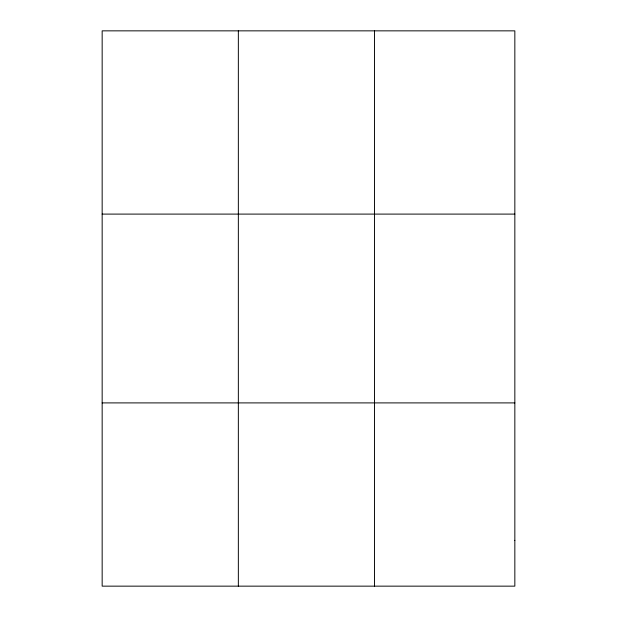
<?xml version="1.0" encoding="UTF-8"?>
<svg xmlns="http://www.w3.org/2000/svg" width="617" height="617" viewBox="0 0 617 617"><rect width="100%" height="100%" fill="white"/><g stroke="black" fill="none" stroke-linecap="round" stroke-linejoin="round"><path stroke-width="0.93" d="M238.347 586.15L238.347 30.85M374.527 586.15L374.527 30.85M102.16 214.099L514.84 214.099M102.16 402.901L514.84 402.901M514.84 540.338L514.84 586.15L102.16 586.15L102.16 30.85L514.84 30.85L514.84 540.338"/></g></svg>
